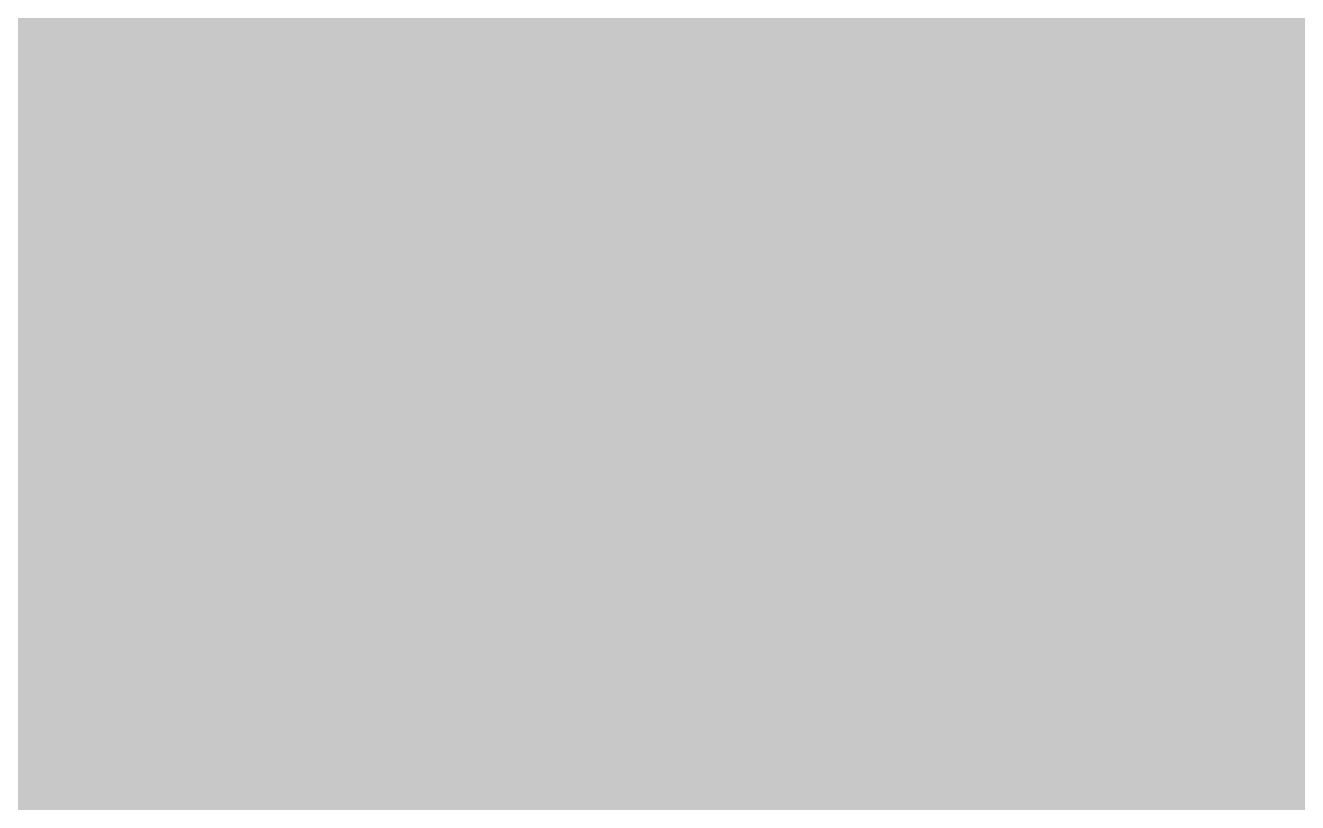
# Model space of a CAD drawing. Header units: millimetres. Extents: x 92 to 588, y 96 to 434.
# Drawn here: x 374.08 to 412.9, y 343.3 to 367 of the extents above; entities that cross this region are included whole.
import ezdxf

# ---------------------------------------------------------------- set-up
doc = ezdxf.new("R2010")
doc.units = ezdxf.units.MM
doc.layers.add('H', color=7, linetype='Continuous')
doc.layers.add('P', color=7, linetype='Continuous')

msp = doc.modelspace()

# ---------------------------------------------------------------- hatches: boundary and pattern name
at = {"layer": 'H', "linetype": 'Continuous'}
for points in [[(291.162, 223.903), (291.162, 433.788), (588.166, 433.788), (588.166, 223.903), (291.162, 223.903)], [(409.978, 365.261), (409.889, 365.261), (409.731, 365.296), (409.66, 365.314), (409.59, 365.349), (409.466, 365.437), (409.395, 365.49), (409.343, 365.561), (409.237, 365.755), (409.201, 365.86), (409.166, 365.984), (409.131, 366.284), (409.113, 366.443), (409.113, 366.619), (409.149, 366.919), (409.184, 367.06), (409.219, 367.183), (409.325, 367.43), (409.395, 367.536), (409.484, 367.624), (409.66, 367.783), (409.766, 367.836), (409.872, 367.889), (410.136, 367.942), (410.277, 367.942), (410.366, 367.942), (410.436, 367.942), (410.507, 367.924), (410.577, 367.907), (410.577, 367.571), (410.507, 367.607), (410.419, 367.624), (410.33, 367.642), (410.225, 367.642), (410.154, 367.642), (410.013, 367.624), (409.872, 367.554), (409.766, 367.483), (409.713, 367.43), (409.66, 367.377), (409.59, 367.236), (409.519, 367.078), (409.484, 366.883), (409.466, 366.778), (409.59, 366.601), (409.466, 366.531), (409.466, 366.495), (409.466, 366.46), (409.466, 366.248), (409.501, 366.019), (409.519, 365.931), (409.554, 365.86), (409.607, 365.737), (409.66, 365.684), (409.731, 365.613), (409.801, 365.578), (409.889, 365.543), (409.978, 365.543), (410.083, 365.543), (410.207, 365.596), (410.277, 365.649), (410.313, 365.684), (410.348, 365.737), (410.401, 365.825), (410.436, 366.002), (410.436, 366.143), (410.436, 366.213), (410.419, 366.354), (410.401, 366.407), (410.383, 366.46), (410.313, 366.548), (410.26, 366.584), (410.225, 366.619), (410.154, 366.654), (410.119, 366.654), (410.03, 366.672), (409.942, 366.672), (409.819, 366.672), (409.695, 366.637), (409.59, 366.601), (409.466, 366.778), (409.607, 366.866), (409.731, 366.919), (409.801, 366.936), (409.942, 366.954), (410.013, 366.954), (410.154, 366.954), (410.277, 366.936), (410.33, 366.919), (410.454, 366.848), (410.507, 366.813), (410.577, 366.76), (410.683, 366.619), (410.718, 366.531), (410.754, 366.46), (410.789, 366.266), (410.789, 366.143), (410.789, 366.054), (410.754, 365.86), (410.736, 365.79), (410.701, 365.702), (410.613, 365.561), (410.56, 365.508), (410.489, 365.437), (410.366, 365.349), (410.295, 365.314), (410.225, 365.296), (410.066, 365.261), (409.978, 365.261)], [(411.547, 365.261), (411.477, 365.261), (411.406, 365.261), (411.336, 365.278), (411.265, 365.296), (411.265, 365.631), (411.318, 365.613), (411.406, 365.578), (411.495, 365.561), (411.6, 365.561), (411.689, 365.561), (411.83, 365.596), (411.971, 365.649), (412.077, 365.737), (412.13, 365.79), (412.182, 365.843), (412.253, 365.984), (412.306, 366.143), (412.341, 366.319), (412.359, 366.425), (412.253, 366.619), (412.359, 366.672), (412.359, 366.742), (412.359, 366.778), (412.359, 366.831), (412.359, 366.954), (412.341, 367.183), (412.306, 367.272), (412.288, 367.342), (412.218, 367.466), (412.182, 367.518), (412.147, 367.554), (412.059, 367.624), (412.024, 367.642), (411.953, 367.66), (411.847, 367.66), (411.741, 367.66), (411.618, 367.607), (411.547, 367.554), (411.512, 367.518), (411.477, 367.466), (411.442, 367.377), (411.389, 367.201), (411.389, 367.078), (411.389, 366.989), (411.406, 366.848), (411.424, 366.795), (411.459, 366.742), (411.512, 366.654), (411.565, 366.619), (411.6, 366.601), (411.671, 366.566), (411.706, 366.548), (411.794, 366.531), (411.9, 366.531), (412.006, 366.531), (412.13, 366.566), (412.253, 366.619), (412.359, 366.425), (412.218, 366.337), (412.094, 366.284), (412.024, 366.266), (411.883, 366.248), (411.812, 366.248), (411.671, 366.248), (411.547, 366.284), (411.495, 366.301), (411.371, 366.354), (411.318, 366.39), (411.248, 366.46), (411.142, 366.584), (411.106, 366.672), (411.071, 366.742), (411.036, 366.936), (411.036, 367.06), (411.036, 367.148), (411.071, 367.342), (411.106, 367.413), (411.142, 367.501), (411.23, 367.642), (411.283, 367.713), (411.336, 367.765), (411.459, 367.854), (411.547, 367.889), (411.618, 367.907), (411.777, 367.942), (411.847, 367.942), (411.935, 367.942), (412.112, 367.924), (412.182, 367.889), (412.253, 367.854), (412.376, 367.765), (412.429, 367.713), (412.5, 367.642), (412.606, 367.448), (412.641, 367.342), (412.676, 367.219), (412.712, 366.936), (412.712, 366.76), (412.712, 366.601), (412.676, 366.301), (412.641, 366.143), (412.606, 366.019), (412.5, 365.772), (412.429, 365.666), (412.341, 365.578), (412.165, 365.419), (412.059, 365.367), (411.953, 365.314), (411.706, 365.261), (411.547, 365.261)], [(377.099, 364.59), (376.093, 365.596), (377.099, 366.584), (378.086, 365.596), (377.099, 364.59)], [(394.702, 363.973), (395.884, 366.266), (394.561, 366.266), (394.561, 366.566), (396.202, 366.566), (396.202, 366.178), (395.073, 363.973), (394.702, 363.973)], [(396.713, 363.973), (396.713, 364.238), (397.189, 364.238), (397.189, 365.984), (396.713, 365.984), (396.713, 366.213), (396.854, 366.213), (397.048, 366.248), (397.119, 366.284), (397.136, 366.301), (397.189, 366.354), (397.242, 366.478), (397.26, 366.566), (397.525, 366.566), (397.525, 364.238), (397.983, 364.238), (397.983, 363.973), (396.713, 363.973)], [(399.765, 363.973), (399.765, 364.238), (400.241, 364.238), (400.241, 365.984), (399.765, 365.984), (399.765, 366.213), (399.888, 366.213), (400.082, 366.248), (400.153, 366.284), (400.241, 366.354), (400.294, 366.478), (400.294, 366.566), (400.576, 366.566), (400.576, 364.238), (401.035, 364.238), (401.035, 363.973), (399.765, 363.973)], [(385.53, 364.026), (384.525, 365.031), (385.53, 366.019), (386.518, 365.031), (385.53, 364.026)], [(385.848, 362.668), (387.029, 364.961), (385.689, 364.961), (385.689, 365.261), (387.329, 365.261), (387.329, 364.873), (386.218, 362.668), (385.848, 362.668)], [(387.858, 362.668), (387.858, 362.932), (388.335, 362.932), (388.335, 364.679), (387.858, 364.679), (387.858, 364.908), (387.982, 364.908), (388.176, 364.943), (388.246, 364.978), (388.282, 364.996), (388.335, 365.049), (388.388, 365.173), (388.388, 365.261), (388.67, 365.261), (388.67, 362.932), (389.128, 362.932), (389.128, 362.668), (387.858, 362.668)], [(390.698, 362.668), (390.698, 363.038), (390.875, 363.197), (391.033, 363.356), (391.175, 363.497), (391.333, 363.656), (391.474, 363.814), (391.668, 364.079), (391.721, 364.185), (391.774, 364.273), (391.827, 364.485), (391.845, 364.59), (391.827, 364.679), (391.81, 364.767), (391.792, 364.82), (391.739, 364.873), (391.704, 364.908), (391.651, 364.961), (391.563, 364.978), (391.492, 365.014), (391.386, 365.014), (391.298, 365.014), (391.21, 364.996), (391.122, 364.961), (390.963, 364.908), (390.892, 364.855), (390.822, 364.82), (390.769, 364.784), (390.751, 365.155), (390.875, 365.208), (391.051, 365.261), (391.157, 365.278), (391.333, 365.314), (391.421, 365.314), (391.51, 365.314), (391.668, 365.278), (391.81, 365.243), (391.933, 365.173), (391.986, 365.12), (392.039, 365.067), (392.109, 364.961), (392.162, 364.837), (392.18, 364.679), (392.198, 364.608), (392.18, 364.449), (392.162, 364.326), (392.109, 364.202), (392.056, 364.079), (391.986, 363.973), (391.898, 363.867), (391.81, 363.744), (391.704, 363.638), (391.545, 363.462), (391.351, 363.268), (391.157, 363.091), (391.033, 362.968), (392.303, 362.968), (392.303, 362.668), (390.698, 362.668)], [(408.972, 363.426), (407.967, 364.432), (408.972, 365.419), (409.978, 364.432), (408.972, 363.426)], [(375.194, 362.156), (376.375, 364.449), (375.053, 364.449), (375.053, 364.749), (376.693, 364.749), (376.693, 364.361), (375.564, 362.156), (375.194, 362.156)], [(377.787, 362.103), (377.681, 362.103), (377.504, 362.156), (377.346, 362.244), (377.222, 362.368), (377.169, 362.438), (377.116, 362.527), (377.046, 362.738), (376.993, 362.985), (376.958, 363.285), (376.958, 363.62), (376.993, 363.92), (377.046, 364.185), (377.116, 364.396), (377.169, 364.467), (377.222, 364.555), (377.346, 364.679), (377.504, 364.749), (377.681, 364.802), (377.787, 364.802), (377.787, 364.52), (377.716, 364.502), (377.593, 364.467), (377.557, 364.449), (377.504, 364.414), (377.434, 364.308), (377.399, 364.238), (377.381, 364.167), (377.346, 364.008), (377.328, 363.903), (377.31, 363.691), (377.31, 363.444), (377.31, 363.197), (377.328, 363.003), (377.346, 362.915), (377.381, 362.738), (377.399, 362.668), (377.434, 362.615), (377.504, 362.509), (377.54, 362.474), (377.593, 362.438), (377.716, 362.403), (377.857, 362.403), (377.981, 362.438), (378.034, 362.456), (378.069, 362.509), (378.139, 362.597), (378.175, 362.668), (378.192, 362.738), (378.228, 362.897), (378.245, 362.985), (378.263, 363.197), (378.263, 363.462), (378.263, 363.708), (378.245, 363.92), (378.228, 364.008), (378.192, 364.167), (378.175, 364.238), (378.139, 364.308), (378.069, 364.414), (378.034, 364.449), (377.981, 364.467), (377.857, 364.502), (377.787, 364.52), (377.787, 364.802), (377.892, 364.802), (378.086, 364.749), (378.228, 364.661), (378.369, 364.538), (378.422, 364.467), (378.457, 364.379), (378.545, 364.167), (378.58, 363.92), (378.616, 363.62), (378.616, 363.462), (378.616, 363.285), (378.58, 362.985), (378.545, 362.721), (378.457, 362.527), (378.422, 362.438), (378.369, 362.35), (378.228, 362.227), (378.069, 362.156), (377.892, 362.103), (377.787, 362.103)], [(380.838, 362.103), (380.732, 362.103), (380.574, 362.139), (380.485, 362.156), (380.415, 362.192), (380.274, 362.28), (380.221, 362.333), (380.168, 362.386), (380.08, 362.509), (380.027, 362.65), (379.991, 362.791), (379.991, 362.879), (379.991, 362.985), (380.062, 363.179), (380.097, 363.268), (380.168, 363.338), (380.327, 363.479), (380.432, 363.55), (380.574, 363.409), (380.468, 363.285), (380.415, 363.215), (380.38, 363.144), (380.344, 362.985), (380.344, 362.897), (380.344, 362.791), (380.415, 362.597), (380.485, 362.509), (380.556, 362.438), (380.732, 362.368), (380.838, 362.368), (380.944, 362.368), (381.12, 362.438), (381.191, 362.491), (381.244, 362.562), (381.314, 362.738), (381.314, 362.844), (381.314, 362.932), (381.279, 363.056), (381.261, 363.109), (381.226, 363.144), (381.103, 363.25), (381.015, 363.285), (380.944, 363.32), (380.856, 363.373), (380.75, 363.409), (380.644, 363.462), (380.574, 363.409), (380.432, 363.55), (380.344, 363.603), (380.203, 363.726), (380.15, 363.797), (380.115, 363.867), (380.062, 364.026), (380.062, 364.132), (380.062, 364.202), (380.08, 364.326), (380.15, 364.449), (380.221, 364.555), (380.274, 364.608), (380.327, 364.661), (380.45, 364.732), (380.591, 364.784), (380.75, 364.802), (380.838, 364.802), (380.926, 364.802), (381.085, 364.784), (381.226, 364.732), (381.35, 364.661), (381.455, 364.573), (381.526, 364.467), (381.579, 364.343), (381.614, 364.22), (381.614, 364.149), (381.614, 364.061), (381.561, 363.885), (381.508, 363.797), (381.455, 363.726), (381.314, 363.585), (381.226, 363.532), (381.085, 363.691), (381.191, 363.797), (381.226, 363.867), (381.244, 363.92), (381.279, 364.061), (381.279, 364.149), (381.261, 364.22), (381.209, 364.379), (381.156, 364.432), (381.12, 364.467), (381.05, 364.502), (380.926, 364.538), (380.838, 364.555), (380.75, 364.538), (380.591, 364.502), (380.521, 364.449), (380.503, 364.414), (380.45, 364.361), (380.415, 364.255), (380.397, 364.167), (380.415, 364.097), (380.432, 363.991), (380.468, 363.955), (380.503, 363.903), (380.591, 363.832), (380.644, 363.797), (380.715, 363.761), (380.82, 363.708), (380.926, 363.656), (381.015, 363.62), (381.085, 363.691), (381.226, 363.532), (381.332, 363.479), (381.491, 363.338), (381.561, 363.268), (381.614, 363.197), (381.667, 363.003), (381.685, 362.879), (381.667, 362.809), (381.65, 362.65), (381.579, 362.509), (381.491, 362.386), (381.438, 362.333), (381.367, 362.28), (381.244, 362.192), (381.085, 362.139), (380.926, 362.103), (380.838, 362.103)], [(382.143, 362.156), (383.325, 364.449), (381.985, 364.449), (381.985, 364.749), (383.625, 364.749), (383.625, 364.361), (382.514, 362.156), (382.143, 362.156)], [(394.385, 362.086), (393.379, 363.091), (394.385, 364.097), (395.39, 363.091), (394.385, 362.086)], [(398.6, 363.973), (398.6, 364.467), (399.024, 364.467), (399.024, 363.973), (398.6, 363.973)], [(389.746, 362.668), (389.746, 363.162), (390.151, 363.162), (390.151, 362.668), (389.746, 362.668)], [(379.092, 362.156), (379.092, 362.65), (379.515, 362.65), (379.515, 362.156), (379.092, 362.156)], [(402.146, 360.851), (401.14, 361.856), (402.146, 362.862), (403.151, 361.856), (402.146, 360.851)], [(407.332, 359.51), (407.332, 359.881), (407.49, 360.04), (407.649, 360.181), (407.808, 360.339), (407.949, 360.498), (408.09, 360.657), (408.284, 360.922), (408.355, 361.01), (408.408, 361.116), (408.461, 361.31), (408.461, 361.415), (408.461, 361.521), (408.425, 361.609), (408.408, 361.645), (408.355, 361.715), (408.337, 361.751), (408.267, 361.786), (408.196, 361.821), (408.108, 361.839), (408.02, 361.856), (407.931, 361.839), (407.826, 361.821), (407.737, 361.803), (407.649, 361.768), (407.579, 361.733), (407.508, 361.698), (407.438, 361.662), (407.402, 361.627), (407.385, 361.998), (407.508, 362.05), (407.685, 362.103), (407.773, 362.121), (407.949, 362.139), (408.037, 362.156), (408.125, 362.139), (408.284, 362.121), (408.425, 362.068), (408.549, 361.998), (408.602, 361.962), (408.655, 361.909), (408.725, 361.786), (408.778, 361.662), (408.813, 361.521), (408.813, 361.433), (408.813, 361.292), (408.778, 361.151), (408.743, 361.027), (408.672, 360.922), (408.602, 360.816), (408.531, 360.692), (408.425, 360.586), (408.337, 360.481), (408.161, 360.304), (407.967, 360.11), (407.79, 359.934), (407.649, 359.81), (408.919, 359.81), (408.919, 359.51), (407.332, 359.51)], [(409.272, 359.51), (409.272, 359.881), (409.448, 360.04), (409.59, 360.181), (409.748, 360.339), (409.889, 360.498), (410.03, 360.657), (410.242, 360.922), (410.295, 361.01), (410.348, 361.116), (410.401, 361.31), (410.401, 361.415), (410.401, 361.521), (410.366, 361.609), (410.348, 361.645), (410.313, 361.715), (410.277, 361.751), (410.207, 361.786), (410.136, 361.821), (410.048, 361.839), (409.96, 361.856), (409.872, 361.839), (409.784, 361.821), (409.678, 361.803), (409.519, 361.733), (409.448, 361.698), (409.395, 361.662), (409.343, 361.627), (409.325, 361.998), (409.448, 362.05), (409.625, 362.103), (409.713, 362.121), (409.907, 362.139), (409.995, 362.156), (410.083, 362.139), (410.242, 362.121), (410.383, 362.068), (410.507, 361.998), (410.56, 361.962), (410.595, 361.909), (410.683, 361.786), (410.736, 361.662), (410.754, 361.521), (410.754, 361.433), (410.754, 361.292), (410.718, 361.151), (410.683, 361.027), (410.63, 360.922), (410.56, 360.816), (410.471, 360.692), (410.383, 360.586), (410.277, 360.481), (410.119, 360.304), (409.925, 360.11), (409.731, 359.934), (409.59, 359.81), (410.86, 359.81), (410.86, 359.51), (409.272, 359.51)], [(402.463, 359.51), (403.645, 361.786), (402.322, 361.786), (402.322, 362.086), (403.963, 362.086), (403.963, 361.715), (402.834, 359.51), (402.463, 359.51)], [(404.474, 359.51), (404.474, 359.775), (404.95, 359.775), (404.95, 361.504), (404.474, 361.504), (404.474, 361.751), (404.615, 361.751), (404.809, 361.786), (404.88, 361.821), (404.898, 361.839), (404.95, 361.892), (405.003, 361.998), (405.021, 362.103), (405.286, 362.103), (405.286, 359.775), (405.744, 359.775), (405.744, 359.51), (404.474, 359.51)], [(376.799, 358.928), (375.793, 359.934), (376.799, 360.922), (377.787, 359.934), (376.799, 358.928)], [(377.063, 357.394), (377.063, 359.969), (377.698, 359.969), (377.822, 359.969), (378.016, 359.951), (378.104, 359.934), (378.175, 359.916), (378.316, 359.846), (378.386, 359.81), (378.457, 359.757), (378.563, 359.634), (378.598, 359.563), (378.651, 359.475), (378.686, 359.299), (378.686, 359.193), (378.686, 359.105), (378.651, 358.946), (378.633, 358.875), (378.598, 358.805), (378.51, 358.681), (378.457, 358.611), (378.386, 358.558), (378.228, 358.452), (378.139, 358.417), (378.051, 358.382), (377.822, 358.346), (377.698, 358.346), (377.399, 358.346), (377.399, 358.646), (377.628, 358.646), (377.822, 358.646), (377.963, 358.681), (378.034, 358.699), (378.139, 358.752), (378.192, 358.805), (378.228, 358.84), (378.28, 358.928), (378.298, 358.964), (378.316, 359.069), (378.333, 359.193), (378.333, 359.246), (378.298, 359.369), (378.28, 359.422), (378.263, 359.458), (378.192, 359.546), (378.139, 359.581), (378.051, 359.634), (377.963, 359.652), (377.84, 359.669), (377.681, 359.669), (377.399, 359.669), (377.399, 358.646), (377.399, 358.346), (377.399, 357.394), (377.063, 357.394)], [(379.956, 357.394), (379.956, 358.276), (379.956, 358.558), (379.956, 359.563), (379.074, 358.558), (379.956, 358.558), (379.956, 358.276), (378.81, 358.276), (378.81, 358.646), (379.974, 359.969), (380.291, 359.969), (380.291, 358.558), (380.591, 358.558), (380.591, 358.276), (380.291, 358.276), (380.291, 357.394), (379.956, 357.394)], [(383.237, 357.341), (383.096, 357.341), (382.867, 357.394), (382.761, 357.429), (382.655, 357.464), (382.479, 357.605), (382.39, 357.676), (382.32, 357.764), (382.196, 357.976), (382.161, 358.099), (382.108, 358.223), (382.073, 358.523), (382.073, 358.681), (382.073, 358.84), (382.108, 359.122), (382.161, 359.246), (382.196, 359.369), (382.32, 359.563), (382.39, 359.669), (382.479, 359.74), (382.655, 359.881), (382.761, 359.934), (382.867, 359.969), (383.096, 360.022), (383.237, 360.022), (383.36, 360.022), (383.484, 360.004), (383.59, 359.987), (383.696, 359.951), (383.766, 359.916), (383.854, 359.881), (383.943, 359.846), (384.031, 359.793), (384.031, 359.387), (383.96, 359.422), (383.89, 359.493), (383.819, 359.546), (383.713, 359.599), (383.607, 359.652), (383.502, 359.687), (383.378, 359.722), (383.237, 359.722), (383.149, 359.722), (382.99, 359.687), (382.92, 359.652), (382.849, 359.616), (382.708, 359.528), (382.655, 359.458), (382.602, 359.387), (382.514, 359.228), (382.496, 359.122), (382.461, 359.017), (382.426, 358.805), (382.426, 358.681), (382.426, 358.54), (382.461, 358.311), (382.496, 358.223), (382.531, 358.135), (382.62, 357.958), (382.673, 357.888), (382.725, 357.835), (382.849, 357.747), (382.92, 357.711), (382.99, 357.676), (383.149, 357.641), (383.237, 357.641), (383.378, 357.641), (383.502, 357.676), (383.625, 357.711), (383.731, 357.764), (383.819, 357.817), (383.89, 357.87), (383.96, 357.923), (384.013, 357.976), (384.031, 357.57), (383.943, 357.517), (383.872, 357.482), (383.784, 357.447), (383.696, 357.411), (383.572, 357.376), (383.484, 357.358), (383.378, 357.341), (383.237, 357.341)], [(385.054, 357.341), (384.913, 357.341), (384.683, 357.376), (384.578, 357.394), (384.384, 357.464), (384.207, 357.535), (384.207, 357.976), (384.313, 357.888), (384.507, 357.764), (384.613, 357.729), (384.719, 357.694), (384.93, 357.641), (385.036, 357.641), (385.16, 357.641), (385.389, 357.694), (385.46, 357.764), (385.495, 357.782), (385.548, 357.852), (385.601, 357.976), (385.601, 358.064), (385.601, 358.152), (385.565, 358.276), (385.53, 358.329), (385.495, 358.364), (385.371, 358.434), (385.283, 358.47), (385.177, 358.505), (385.071, 358.523), (384.966, 358.54), (384.825, 358.576), (384.683, 358.628), (384.578, 358.664), (384.472, 358.734), (384.401, 358.805), (384.348, 358.858), (384.295, 358.964), (384.26, 359.017), (384.242, 359.069), (384.225, 359.211), (384.225, 359.281), (384.225, 359.352), (384.26, 359.493), (384.313, 359.634), (384.419, 359.757), (384.472, 359.81), (384.525, 359.863), (384.666, 359.934), (384.825, 359.987), (385.001, 360.022), (385.089, 360.022), (385.195, 360.022), (385.407, 359.987), (385.512, 359.969), (385.601, 359.951), (385.777, 359.898), (385.865, 359.846), (385.865, 359.44), (385.777, 359.493), (385.618, 359.599), (385.512, 359.634), (385.424, 359.669), (385.23, 359.722), (385.124, 359.722), (385.001, 359.722), (384.807, 359.669), (384.736, 359.616), (384.701, 359.581), (384.63, 359.51), (384.595, 359.44), (384.578, 359.369), (384.578, 359.316), (384.578, 359.228), (384.63, 359.105), (384.666, 359.052), (384.719, 358.999), (384.842, 358.928), (384.913, 358.911), (385.036, 358.875), (385.195, 358.84), (385.336, 358.805), (385.442, 358.77), (385.583, 358.734), (385.777, 358.611), (385.848, 358.523), (385.9, 358.452), (385.953, 358.24), (385.971, 358.117), (385.953, 358.046), (385.936, 357.905), (385.9, 357.817), (385.865, 357.747), (385.777, 357.623), (385.724, 357.57), (385.671, 357.517), (385.53, 357.429), (385.442, 357.394), (385.371, 357.376), (385.177, 357.341), (385.054, 357.341)], [(388.158, 357.394), (388.158, 359.669), (387.294, 359.669), (387.294, 359.969), (389.358, 359.969), (389.358, 359.669), (388.493, 359.669), (388.493, 357.394), (388.158, 357.394)], [(389.658, 357.394), (389.658, 359.969), (390.345, 359.969), (390.61, 359.969), (390.769, 359.951), (390.839, 359.951), (390.963, 359.898), (391.033, 359.863), (391.104, 359.828), (391.192, 359.74), (391.227, 359.669), (391.263, 359.616), (391.298, 359.475), (391.298, 359.387), (391.298, 359.299), (391.245, 359.14), (391.192, 359.069), (391.157, 358.999), (391.016, 358.875), (390.928, 358.84), (390.786, 358.999), (390.839, 359.034), (390.892, 359.105), (390.91, 359.14), (390.928, 359.228), (390.945, 359.334), (390.928, 359.422), (390.91, 359.51), (390.892, 359.528), (390.839, 359.599), (390.804, 359.616), (390.716, 359.652), (390.628, 359.669), (390.504, 359.669), (390.345, 359.687), (390.01, 359.687), (390.01, 358.928), (390.398, 358.928), (390.54, 358.928), (390.645, 358.946), (390.716, 358.964), (390.786, 358.999), (390.928, 358.84), (391.051, 358.787), (390.91, 358.54), (390.857, 358.576), (390.769, 358.611), (390.681, 358.628), (390.557, 358.628), (390.398, 358.628), (390.01, 358.628), (390.01, 357.676), (390.504, 357.676), (390.645, 357.694), (390.716, 357.711), (390.822, 357.764), (390.875, 357.782), (390.928, 357.817), (390.998, 357.905), (391.016, 357.941), (391.033, 357.993), (391.051, 358.099), (391.069, 358.17), (391.051, 358.24), (391.033, 358.364), (391.016, 358.399), (390.998, 358.452), (390.91, 358.54), (391.051, 358.787), (391.227, 358.681), (391.298, 358.593), (391.351, 358.505), (391.404, 358.293), (391.421, 358.188), (391.421, 358.082), (391.386, 357.923), (391.351, 357.835), (391.298, 357.764), (391.21, 357.641), (391.157, 357.605), (391.069, 357.535), (390.928, 357.464), (390.839, 357.429), (390.751, 357.411), (390.54, 357.394), (390.398, 357.394), (389.658, 357.394)], [(406.362, 359.51), (406.362, 360.004), (406.785, 360.004), (406.785, 359.51), (406.362, 359.51)], [(380.838, 358.364), (380.838, 358.681), (381.826, 358.681), (381.826, 358.364), (380.838, 358.364)], [(386.183, 358.364), (386.183, 358.681), (387.153, 358.681), (387.153, 358.364), (386.183, 358.364)], [(409.272, 356.23), (408.267, 357.235), (409.272, 358.223), (410.277, 357.235), (409.272, 356.23)], [(391.968, 355.013), (393.15, 357.306), (391.827, 357.306), (391.827, 357.605), (393.468, 357.605), (393.468, 357.217), (392.339, 355.013), (391.968, 355.013)], [(393.979, 355.013), (393.979, 355.277), (394.455, 355.277), (394.455, 357.023), (393.979, 357.023), (393.979, 357.253), (394.12, 357.253), (394.314, 357.288), (394.385, 357.323), (394.402, 357.341), (394.455, 357.394), (394.508, 357.517), (394.526, 357.605), (394.79, 357.605), (394.79, 355.277), (395.249, 355.277), (395.249, 355.013), (393.979, 355.013)], [(397.56, 354.96), (397.401, 354.995), (397.33, 355.03), (397.26, 355.048), (397.136, 355.136), (397.066, 355.207), (397.013, 355.277), (396.907, 355.453), (396.872, 355.577), (396.837, 355.7), (396.784, 355.983), (396.784, 356.159), (396.784, 356.318), (396.819, 356.618), (396.854, 356.759), (396.89, 356.9), (396.995, 357.129), (397.066, 357.235), (397.136, 357.323), (397.33, 357.482), (397.436, 357.535), (397.542, 357.588), (397.807, 357.641), (397.948, 357.658), (398.036, 357.658), (398.107, 357.641), (398.177, 357.641), (398.248, 357.623), (398.248, 357.288), (398.177, 357.306), (398.089, 357.323), (398.001, 357.358), (397.895, 357.358), (397.824, 357.358), (397.683, 357.323), (397.542, 357.27), (397.436, 357.182), (397.383, 357.129), (397.33, 357.076), (397.26, 356.935), (397.189, 356.776), (397.154, 356.6), (397.136, 356.494), (397.26, 356.3), (397.136, 356.247), (397.136, 356.212), (397.136, 356.177), (397.136, 356.124), (397.136, 356.071), (397.136, 355.947), (397.172, 355.736), (397.189, 355.648), (397.225, 355.559), (397.278, 355.436), (397.313, 355.401), (397.401, 355.33), (397.472, 355.277), (397.56, 355.259), (397.648, 355.242), (397.754, 355.259), (397.877, 355.312), (397.948, 355.365), (397.983, 355.401), (398.018, 355.436), (398.071, 355.524), (398.107, 355.7), (398.107, 355.842), (398.107, 355.93), (398.089, 356.053), (398.071, 356.106), (398.054, 356.159), (397.983, 356.247), (397.93, 356.3), (397.895, 356.318), (397.824, 356.353), (397.789, 356.371), (397.701, 356.388), (397.613, 356.388), (397.489, 356.371), (397.366, 356.353), (397.26, 356.3), (397.136, 356.494), (397.278, 356.565), (397.401, 356.618), (397.472, 356.653), (397.613, 356.671), (397.683, 356.671), (397.824, 356.671), (397.948, 356.635), (398.001, 356.618), (398.124, 356.565), (398.177, 356.512), (398.248, 356.459), (398.354, 356.318), (398.389, 356.247), (398.424, 356.159), (398.459, 355.965), (398.459, 355.859), (398.459, 355.753), (398.424, 355.577), (398.406, 355.489), (398.371, 355.401), (398.283, 355.259), (398.23, 355.207), (398.16, 355.154), (398.036, 355.065), (397.965, 355.03), (397.895, 354.995), (397.736, 354.96), (397.56, 354.96)], [(399.147, 354.977), (399.077, 354.977), (398.989, 354.995), (398.936, 355.013), (398.936, 355.33), (398.989, 355.312), (399.077, 355.295), (399.165, 355.277), (399.271, 355.259), (399.359, 355.277), (399.5, 355.295), (399.641, 355.348), (399.747, 355.436), (399.8, 355.489), (399.853, 355.542), (399.923, 355.683), (399.976, 355.842), (400.012, 356.036), (400.029, 356.124), (399.923, 356.318), (400.029, 356.371), (400.029, 356.441), (400.029, 356.494), (400.029, 356.547), (400.029, 356.671), (400.012, 356.882), (399.976, 356.97), (399.959, 357.059), (399.888, 357.182), (399.853, 357.235), (399.818, 357.27), (399.729, 357.323), (399.694, 357.341), (399.606, 357.358), (399.518, 357.376), (399.412, 357.358), (399.288, 357.306), (399.218, 357.253), (399.183, 357.217), (399.147, 357.182), (399.112, 357.094), (399.059, 356.918), (399.059, 356.776), (399.059, 356.706), (399.077, 356.565), (399.094, 356.512), (399.112, 356.459), (399.183, 356.371), (399.235, 356.318), (399.271, 356.3), (399.341, 356.265), (399.377, 356.247), (399.465, 356.247), (399.553, 356.23), (399.676, 356.247), (399.8, 356.283), (399.923, 356.318), (400.029, 356.124), (399.888, 356.053), (399.765, 356), (399.694, 355.983), (399.553, 355.947), (399.482, 355.947), (399.341, 355.965), (399.218, 355.983), (399.165, 356), (399.041, 356.053), (398.989, 356.106), (398.918, 356.159), (398.812, 356.3), (398.777, 356.371), (398.742, 356.459), (398.706, 356.653), (398.706, 356.759), (398.706, 356.865), (398.742, 357.041), (398.777, 357.129), (398.812, 357.2), (398.9, 357.358), (398.953, 357.411), (399.006, 357.464), (399.13, 357.553), (399.218, 357.588), (399.288, 357.623), (399.447, 357.658), (399.518, 357.658), (399.606, 357.658), (399.782, 357.623), (399.853, 357.588), (399.923, 357.57), (400.047, 357.482), (400.1, 357.429), (400.17, 357.341), (400.259, 357.164), (400.311, 357.041), (400.347, 356.935), (400.382, 356.635), (400.382, 356.3), (400.347, 356), (400.311, 355.859), (400.276, 355.718), (400.17, 355.489), (400.1, 355.383), (400.012, 355.277), (399.835, 355.136), (399.729, 355.083), (399.624, 355.03), (399.377, 354.977), (399.218, 354.977), (399.147, 354.977)], [(407.032, 354.36), (406.044, 355.365), (407.032, 356.371), (408.037, 355.365), (407.032, 354.36)], [(395.866, 355.013), (395.866, 355.506), (396.29, 355.506), (396.29, 355.013), (395.866, 355.013)], [(402.904, 352.614), (404.086, 354.907), (402.763, 354.907), (402.763, 355.207), (404.404, 355.207), (404.404, 354.818), (403.275, 352.614), (402.904, 352.614)], [(404.721, 352.614), (404.721, 352.984), (404.898, 353.143), (405.039, 353.302), (405.197, 353.443), (405.339, 353.601), (405.48, 353.76), (405.691, 354.025), (405.744, 354.131), (405.797, 354.219), (405.85, 354.43), (405.85, 354.536), (405.85, 354.624), (405.815, 354.713), (405.797, 354.766), (405.762, 354.818), (405.727, 354.854), (405.656, 354.907), (405.585, 354.924), (405.497, 354.96), (405.409, 354.96), (405.321, 354.96), (405.233, 354.942), (405.127, 354.907), (405.039, 354.871), (404.968, 354.854), (404.898, 354.801), (404.845, 354.766), (404.792, 354.73), (404.774, 355.101), (404.898, 355.154), (405.074, 355.207), (405.162, 355.224), (405.356, 355.259), (405.444, 355.259), (405.533, 355.259), (405.691, 355.224), (405.832, 355.189), (405.956, 355.118), (406.009, 355.065), (406.062, 355.013), (406.132, 354.907), (406.185, 354.783), (406.203, 354.624), (406.203, 354.554), (406.203, 354.395), (406.168, 354.272), (406.132, 354.148), (406.079, 354.025), (406.009, 353.919), (405.921, 353.813), (405.832, 353.69), (405.727, 353.584), (405.568, 353.407), (405.374, 353.213), (405.18, 353.037), (405.039, 352.913), (406.309, 352.913), (406.309, 352.614), (404.721, 352.614)], [(408.478, 352.561), (408.284, 352.578), (408.108, 352.614), (407.931, 352.649), (407.79, 352.719), (407.79, 353.072), (407.861, 353.055), (407.931, 353.019), (408.002, 352.984), (408.09, 352.949), (408.196, 352.913), (408.284, 352.896), (408.372, 352.878), (408.478, 352.861), (408.584, 352.878), (408.672, 352.913), (408.725, 352.931), (408.813, 352.984), (408.849, 353.019), (408.902, 353.108), (408.955, 353.196), (408.972, 353.319), (408.99, 353.443), (408.972, 353.513), (408.955, 353.619), (408.937, 353.672), (408.919, 353.707), (408.866, 353.795), (408.831, 353.813), (408.796, 353.848), (408.708, 353.901), (408.655, 353.901), (408.531, 353.937), (408.408, 353.937), (408.267, 353.937), (408.125, 353.919), (408.002, 353.901), (407.896, 353.866), (407.896, 355.207), (409.325, 355.207), (409.325, 354.907), (408.231, 354.907), (408.231, 354.219), (408.302, 354.219), (408.355, 354.219), (408.425, 354.219), (408.478, 354.236), (408.655, 354.219), (408.796, 354.201), (408.866, 354.183), (409.007, 354.113), (409.06, 354.06), (409.131, 354.025), (409.237, 353.901), (409.272, 353.831), (409.29, 353.743), (409.325, 353.548), (409.325, 353.354), (409.307, 353.178), (409.272, 353.09), (409.237, 353.019), (409.166, 352.878), (409.113, 352.825), (409.043, 352.772), (408.919, 352.667), (408.831, 352.631), (408.76, 352.596), (408.566, 352.578), (408.478, 352.561)], [(410.083, 352.578), (410.013, 352.578), (409.942, 352.596), (409.872, 352.614), (409.872, 352.931), (409.942, 352.913), (410.013, 352.896), (410.119, 352.878), (410.207, 352.861), (410.295, 352.878), (410.436, 352.896), (410.577, 352.949), (410.683, 353.037), (410.736, 353.09), (410.789, 353.143), (410.86, 353.284), (410.912, 353.443), (410.948, 353.637), (410.965, 353.725), (410.86, 353.919), (410.965, 353.972), (410.965, 354.042), (410.965, 354.095), (410.965, 354.272), (410.948, 354.483), (410.912, 354.572), (410.895, 354.66), (410.824, 354.783), (410.789, 354.836), (410.754, 354.871), (410.665, 354.924), (410.63, 354.942), (410.56, 354.977), (410.454, 354.977), (410.366, 354.96), (410.225, 354.907), (410.154, 354.854), (410.119, 354.818), (410.083, 354.783), (410.048, 354.695), (409.995, 354.519), (409.995, 354.378), (409.995, 354.307), (410.013, 354.166), (410.03, 354.113), (410.066, 354.06), (410.119, 353.972), (410.172, 353.937), (410.207, 353.901), (410.277, 353.866), (410.313, 353.848), (410.401, 353.848), (410.507, 353.831), (410.613, 353.848), (410.736, 353.884), (410.86, 353.919), (410.965, 353.725), (410.824, 353.654), (410.701, 353.601), (410.63, 353.584), (410.489, 353.548), (410.419, 353.548), (410.277, 353.566), (410.154, 353.584), (410.101, 353.601), (409.978, 353.654), (409.925, 353.707), (409.854, 353.76), (409.748, 353.901), (409.713, 353.972), (409.678, 354.06), (409.642, 354.254), (409.642, 354.36), (409.642, 354.466), (409.678, 354.642), (409.713, 354.73), (409.748, 354.818), (409.836, 354.96), (409.889, 355.013), (409.942, 355.065), (410.066, 355.154), (410.154, 355.189), (410.225, 355.224), (410.383, 355.259), (410.542, 355.259), (410.718, 355.224), (410.789, 355.189), (410.86, 355.171), (410.983, 355.083), (411.036, 355.03), (411.106, 354.942), (411.212, 354.766), (411.248, 354.66), (411.283, 354.536), (411.318, 354.236), (411.318, 354.06), (411.318, 353.901), (411.283, 353.601), (411.248, 353.46), (411.212, 353.319), (411.106, 353.09), (411.036, 352.984), (410.948, 352.878), (410.771, 352.737), (410.683, 352.684), (410.56, 352.631), (410.313, 352.578), (410.154, 352.578), (410.083, 352.578)], [(398.318, 353.125), (397.313, 354.131), (398.318, 355.136), (399.306, 354.131), (398.318, 353.125)], [(388.758, 350.673), (389.957, 352.949), (388.617, 352.949), (388.617, 353.266), (390.257, 353.266), (390.257, 352.878), (389.128, 350.673), (388.758, 350.673)], [(390.575, 350.673), (390.575, 351.044), (390.751, 351.203), (390.91, 351.344), (391.051, 351.502), (391.192, 351.661), (391.333, 351.82), (391.545, 352.084), (391.598, 352.19), (391.651, 352.278), (391.704, 352.49), (391.704, 352.578), (391.704, 352.684), (391.668, 352.772), (391.651, 352.808), (391.615, 352.878), (391.58, 352.913), (391.527, 352.949), (391.439, 352.984), (391.369, 353.002), (391.263, 353.019), (391.175, 353.002), (391.086, 352.984), (390.98, 352.966), (390.892, 352.931), (390.822, 352.896), (390.751, 352.861), (390.698, 352.825), (390.645, 352.79), (390.628, 353.16), (390.751, 353.213), (390.928, 353.266), (391.033, 353.284), (391.21, 353.319), (391.386, 353.319), (391.545, 353.284), (391.686, 353.249), (391.81, 353.16), (391.862, 353.125), (391.915, 353.072), (391.986, 352.966), (392.039, 352.825), (392.056, 352.684), (392.056, 352.596), (392.056, 352.455), (392.021, 352.331), (391.986, 352.19), (391.933, 352.084), (391.862, 351.979), (391.774, 351.855), (391.686, 351.749), (391.58, 351.643), (391.421, 351.467), (391.227, 351.273), (391.033, 351.097), (390.91, 350.973), (392.18, 350.973), (392.18, 350.673), (390.575, 350.673)], [(394.649, 350.673), (394.649, 351.573), (394.649, 351.838), (394.649, 352.861), (393.767, 351.838), (394.649, 351.838), (394.649, 351.573), (393.503, 351.573), (393.503, 351.926), (394.667, 353.266), (394.985, 353.266), (394.985, 351.838), (395.284, 351.838), (395.284, 351.573), (394.985, 351.573), (394.985, 350.673), (394.649, 350.673)], [(406.803, 352.614), (406.803, 353.108), (407.226, 353.108), (407.226, 352.614), (406.803, 352.614)], [(404.809, 350.726), (403.804, 351.732), (404.809, 352.737), (405.815, 351.732), (404.809, 350.726)], [(377.681, 349.686), (378.863, 351.979), (377.54, 351.979), (377.54, 352.278), (379.18, 352.278), (379.18, 351.89), (378.051, 349.686), (377.681, 349.686)], [(379.498, 349.686), (379.498, 350.056), (379.656, 350.215), (379.815, 350.373), (379.974, 350.515), (380.115, 350.673), (380.256, 350.832), (380.468, 351.097), (380.521, 351.203), (380.574, 351.291), (380.626, 351.502), (380.626, 351.591), (380.626, 351.696), (380.591, 351.785), (380.574, 351.82), (380.538, 351.89), (380.503, 351.926), (380.432, 351.979), (380.362, 351.996), (380.274, 352.032), (380.185, 352.032), (380.097, 352.032), (379.991, 351.996), (379.903, 351.979), (379.815, 351.943), (379.745, 351.908), (379.674, 351.873), (379.621, 351.838), (379.568, 351.802), (379.55, 352.173), (379.674, 352.226), (379.85, 352.278), (379.939, 352.296), (380.133, 352.331), (380.221, 352.331), (380.309, 352.331), (380.468, 352.296), (380.609, 352.261), (380.732, 352.19), (380.785, 352.137), (380.82, 352.084), (380.909, 351.979), (380.962, 351.838), (380.979, 351.696), (380.979, 351.608), (380.979, 351.467), (380.944, 351.344), (380.909, 351.22), (380.856, 351.097), (380.785, 350.991), (380.697, 350.867), (380.609, 350.762), (380.503, 350.656), (380.327, 350.479), (380.133, 350.285), (379.956, 350.109), (379.815, 349.985), (381.085, 349.985), (381.085, 349.686), (379.498, 349.686)], [(383.237, 349.633), (383.061, 349.65), (382.884, 349.668), (382.708, 349.721), (382.567, 349.791), (382.567, 350.144), (382.637, 350.127), (382.778, 350.038), (382.867, 350.021), (382.972, 349.985), (383.061, 349.95), (383.149, 349.933), (383.255, 349.933), (383.36, 349.95), (383.449, 349.968), (383.502, 349.985), (383.59, 350.056), (383.625, 350.091), (383.678, 350.179), (383.713, 350.268), (383.749, 350.373), (383.749, 350.515), (383.749, 350.585), (383.731, 350.691), (383.713, 350.744), (383.696, 350.779), (383.643, 350.85), (383.607, 350.885), (383.572, 350.92), (383.484, 350.956), (383.431, 350.973), (383.308, 351.008), (383.184, 351.008), (383.043, 351.008), (382.902, 350.991), (382.761, 350.956), (382.673, 350.938), (382.673, 352.278), (384.084, 352.278), (384.084, 351.979), (383.008, 351.979), (383.008, 351.291), (383.078, 351.291), (383.184, 351.291), (383.237, 351.291), (383.431, 351.291), (383.572, 351.255), (383.643, 351.238), (383.784, 351.185), (383.837, 351.132), (383.907, 351.079), (383.995, 350.956), (384.031, 350.885), (384.066, 350.814), (384.101, 350.62), (384.101, 350.515), (384.101, 350.426), (384.084, 350.25), (384.048, 350.162), (384.013, 350.091), (383.925, 349.95), (383.872, 349.897), (383.819, 349.827), (383.696, 349.738), (383.607, 349.703), (383.519, 349.668), (383.343, 349.633), (383.237, 349.633)], [(384.489, 349.686), (384.489, 350.056), (384.666, 350.215), (384.807, 350.373), (384.966, 350.515), (385.107, 350.673), (385.248, 350.832), (385.46, 351.097), (385.512, 351.203), (385.565, 351.291), (385.618, 351.502), (385.618, 351.591), (385.618, 351.696), (385.583, 351.785), (385.565, 351.82), (385.53, 351.89), (385.495, 351.926), (385.424, 351.979), (385.354, 351.996), (385.265, 352.032), (385.177, 352.032), (385.089, 352.032), (385.001, 351.996), (384.895, 351.979), (384.807, 351.943), (384.736, 351.908), (384.666, 351.873), (384.613, 351.838), (384.56, 351.802), (384.542, 352.173), (384.666, 352.226), (384.842, 352.278), (384.93, 352.296), (385.124, 352.331), (385.213, 352.331), (385.301, 352.331), (385.46, 352.296), (385.601, 352.261), (385.724, 352.19), (385.777, 352.137), (385.812, 352.084), (385.9, 351.979), (385.953, 351.838), (385.971, 351.696), (385.971, 351.608), (385.971, 351.467), (385.936, 351.344), (385.9, 351.22), (385.848, 351.097), (385.777, 350.991), (385.689, 350.867), (385.601, 350.762), (385.495, 350.656), (385.336, 350.479), (385.142, 350.285), (384.948, 350.109), (384.807, 349.985), (386.077, 349.985), (386.077, 349.686), (384.489, 349.686)], [(395.373, 349.862), (394.385, 350.867), (395.373, 351.873), (396.378, 350.867), (395.373, 349.862)], [(392.656, 350.673), (392.656, 351.167), (393.08, 351.167), (393.08, 350.673), (392.656, 350.673)], [(398.583, 349.174), (397.577, 350.162), (398.583, 351.167), (399.571, 350.162), (398.583, 349.174)], [(381.579, 349.686), (381.579, 350.179), (382.002, 350.179), (382.002, 349.686), (381.579, 349.686)], [(374.47, 347.198), (375.652, 349.474), (374.312, 349.474), (374.312, 349.774), (375.952, 349.774), (375.952, 349.386), (374.841, 347.198), (374.47, 347.198)], [(377.363, 347.798), (376.358, 348.804), (377.363, 349.809), (378.369, 348.804), (377.363, 347.798)], [(410.313, 347.304), (409.307, 348.31), (410.313, 349.298), (411.3, 348.31), (410.313, 347.304)], [(412.094, 347.04), (411.106, 348.028), (412.094, 349.033), (413.1, 348.028), (412.094, 347.04)], [(405.18, 346.934), (404.174, 347.939), (405.18, 348.927), (406.168, 347.939), (405.18, 346.934)], [(394.173, 345.646), (395.373, 347.922), (394.032, 347.922), (394.032, 348.222), (395.672, 348.222), (395.672, 347.851), (394.544, 345.646), (394.173, 345.646)], [(395.99, 345.646), (395.99, 346.017), (396.166, 346.175), (396.325, 346.317), (396.466, 346.475), (396.607, 346.634), (396.748, 346.793), (396.96, 347.057), (397.013, 347.146), (397.066, 347.251), (397.119, 347.445), (397.119, 347.551), (397.119, 347.657), (397.084, 347.745), (397.066, 347.781), (397.031, 347.851), (396.995, 347.886), (396.942, 347.922), (396.854, 347.957), (396.784, 347.975), (396.678, 347.992), (396.59, 347.975), (396.501, 347.957), (396.396, 347.939), (396.307, 347.904), (396.237, 347.869), (396.166, 347.833), (396.113, 347.798), (396.06, 347.763), (396.043, 348.133), (396.166, 348.186), (396.343, 348.239), (396.449, 348.257), (396.625, 348.274), (396.713, 348.292), (396.801, 348.274), (396.96, 348.257), (397.101, 348.204), (397.225, 348.133), (397.278, 348.098), (397.33, 348.045), (397.401, 347.922), (397.454, 347.798), (397.472, 347.657), (397.472, 347.569), (397.472, 347.428), (397.436, 347.287), (397.401, 347.163), (397.348, 347.057), (397.278, 346.952), (397.189, 346.828), (397.101, 346.722), (396.995, 346.616), (396.837, 346.44), (396.643, 346.246), (396.449, 346.07), (396.325, 345.946), (397.595, 345.946), (397.595, 345.646), (395.99, 345.646)], [(399.624, 345.593), (399.43, 345.611), (399.341, 345.646), (399.165, 345.682), (399.024, 345.752), (399.024, 346.123), (399.165, 346.034), (399.341, 345.964), (399.43, 345.928), (399.606, 345.893), (399.712, 345.893), (399.818, 345.893), (399.923, 345.928), (399.976, 345.946), (400.065, 345.999), (400.1, 346.034), (400.153, 346.123), (400.206, 346.211), (400.223, 346.246), (400.241, 346.369), (400.241, 346.44), (400.241, 346.511), (400.223, 346.616), (400.188, 346.669), (400.17, 346.705), (400.117, 346.775), (400.082, 346.81), (400.012, 346.863), (399.906, 346.881), (399.8, 346.899), (399.694, 346.899), (399.553, 346.899), (399.553, 347.198), (399.659, 347.198), (399.782, 347.198), (399.959, 347.251), (400.047, 347.304), (400.082, 347.322), (400.135, 347.393), (400.188, 347.516), (400.188, 347.622), (400.188, 347.675), (400.17, 347.763), (400.135, 347.833), (400.082, 347.886), (399.976, 347.939), (399.906, 347.975), (399.818, 347.975), (399.729, 347.992), (399.641, 347.975), (399.553, 347.957), (399.465, 347.939), (399.359, 347.904), (399.288, 347.869), (399.218, 347.833), (399.165, 347.798), (399.112, 347.763), (399.094, 348.116), (399.218, 348.186), (399.394, 348.239), (399.5, 348.257), (399.676, 348.274), (399.765, 348.292), (399.941, 348.274), (400.065, 348.257), (400.135, 348.222), (400.259, 348.169), (400.311, 348.133), (400.364, 348.098), (400.453, 347.992), (400.488, 347.939), (400.505, 347.869), (400.541, 347.745), (400.541, 347.657), (400.541, 347.551), (400.47, 347.375), (400.4, 347.287), (400.329, 347.216), (400.153, 347.11), (400.065, 347.075), (400.153, 347.04), (400.241, 347.004), (400.329, 346.952), (400.4, 346.899), (400.453, 346.846), (400.505, 346.758), (400.541, 346.705), (400.558, 346.634), (400.594, 346.493), (400.594, 346.405), (400.594, 346.334), (400.558, 346.158), (400.523, 346.087), (400.505, 346.017), (400.417, 345.893), (400.364, 345.84), (400.294, 345.77), (400.17, 345.682), (400.082, 345.646), (400.012, 345.629), (399.818, 345.593), (399.624, 345.593)], [(401.352, 345.593), (401.282, 345.611), (401.211, 345.611), (401.14, 345.629), (401.14, 345.964), (401.211, 345.946), (401.282, 345.911), (401.387, 345.893), (401.476, 345.893), (401.564, 345.893), (401.705, 345.928), (401.846, 345.981), (401.97, 346.07), (402.005, 346.123), (402.058, 346.175), (402.128, 346.317), (402.181, 346.475), (402.216, 346.652), (402.234, 346.758), (402.128, 346.952), (402.234, 347.004), (402.234, 347.11), (402.234, 347.163), (402.234, 347.304), (402.216, 347.516), (402.199, 347.604), (402.164, 347.675), (402.093, 347.798), (402.058, 347.851), (402.022, 347.886), (401.934, 347.957), (401.899, 347.975), (401.828, 347.992), (401.74, 347.992), (401.634, 347.992), (401.493, 347.939), (401.423, 347.886), (401.387, 347.851), (401.37, 347.816), (401.317, 347.71), (401.264, 347.551), (401.264, 347.41), (401.264, 347.322), (401.282, 347.198), (401.299, 347.128), (401.335, 347.075), (401.405, 346.987), (401.44, 346.952), (401.476, 346.934), (401.546, 346.899), (401.599, 346.881), (401.67, 346.863), (401.775, 346.863), (401.881, 346.863), (402.005, 346.899), (402.128, 346.952), (402.234, 346.758), (402.093, 346.669), (401.97, 346.616), (401.899, 346.599), (401.758, 346.581), (401.687, 346.581), (401.546, 346.581), (401.423, 346.616), (401.37, 346.634), (401.246, 346.687), (401.193, 346.722), (401.123, 346.793), (401.017, 346.916), (400.982, 347.004), (400.946, 347.075), (400.911, 347.287), (400.911, 347.393), (400.911, 347.481), (400.946, 347.675), (400.982, 347.763), (401.017, 347.833), (401.105, 347.975), (401.158, 348.045), (401.211, 348.098), (401.335, 348.186), (401.423, 348.222), (401.493, 348.239), (401.652, 348.274), (401.74, 348.274), (401.828, 348.274), (401.987, 348.257), (402.058, 348.222), (402.128, 348.186), (402.252, 348.098), (402.305, 348.045), (402.375, 347.975), (402.481, 347.781), (402.516, 347.675), (402.552, 347.551), (402.587, 347.269), (402.587, 347.093), (402.587, 346.934), (402.552, 346.634), (402.516, 346.493), (402.481, 346.352), (402.375, 346.105), (402.305, 346.017), (402.234, 345.911), (402.04, 345.752), (401.952, 345.699), (401.846, 345.646), (401.581, 345.593), (401.423, 345.593), (401.352, 345.593)], [(412.429, 345.682), (413.611, 347.975), (412.271, 347.975), (412.271, 348.274), (413.911, 348.274), (413.911, 347.886), (412.8, 345.682), (412.429, 345.682)], [(381.156, 344.412), (382.337, 346.687), (380.997, 346.687), (380.997, 347.004), (382.637, 347.004), (382.637, 346.616), (381.526, 344.412), (381.156, 344.412)], [(383.678, 344.359), (383.484, 344.359), (383.308, 344.394), (383.131, 344.447), (382.99, 344.5), (382.99, 344.87), (383.061, 344.835), (383.131, 344.8), (383.219, 344.764), (383.29, 344.729), (383.396, 344.711), (383.484, 344.676), (383.572, 344.658), (383.678, 344.658), (383.784, 344.658), (383.872, 344.694), (383.925, 344.711), (384.013, 344.782), (384.048, 344.817), (384.101, 344.905), (384.154, 344.994), (384.172, 345.099), (384.19, 345.241), (384.172, 345.311), (384.154, 345.417), (384.137, 345.47), (384.119, 345.505), (384.066, 345.576), (384.031, 345.611), (383.995, 345.646), (383.907, 345.682), (383.854, 345.699), (383.749, 345.717), (383.607, 345.734), (383.466, 345.717), (383.325, 345.699), (383.202, 345.682), (383.096, 345.664), (383.096, 347.004), (384.525, 347.004), (384.525, 346.687), (383.431, 346.687), (383.431, 345.999), (383.502, 346.017), (383.625, 346.017), (383.678, 346.017), (383.854, 346.017), (384.013, 345.981), (384.066, 345.964), (384.207, 345.911), (384.26, 345.858), (384.331, 345.805), (384.436, 345.682), (384.472, 345.611), (384.489, 345.54), (384.525, 345.346), (384.542, 345.241), (384.525, 345.152), (384.507, 344.976), (384.472, 344.888), (384.436, 344.817), (384.366, 344.676), (384.313, 344.606), (384.242, 344.553), (384.119, 344.464), (384.031, 344.429), (383.96, 344.394), (383.766, 344.359), (383.678, 344.359)], [(386.218, 344.412), (386.218, 344.676), (386.694, 344.676), (386.694, 346.405), (386.218, 346.405), (386.218, 346.652), (386.341, 346.652), (386.535, 346.687), (386.606, 346.722), (386.641, 346.74), (386.694, 346.793), (386.747, 346.899), (386.747, 347.004), (387.012, 347.004), (387.012, 344.676), (387.47, 344.676), (387.47, 344.412), (386.218, 344.412)], [(388.405, 344.359), (388.335, 344.359), (388.264, 344.376), (388.176, 344.376), (388.105, 344.394), (388.105, 344.729), (388.176, 344.711), (388.264, 344.676), (388.352, 344.658), (388.458, 344.658), (388.529, 344.658), (388.687, 344.694), (388.829, 344.747), (388.934, 344.835), (388.987, 344.888), (389.04, 344.941), (389.111, 345.082), (389.164, 345.241), (389.199, 345.417), (389.199, 345.523), (389.111, 345.717), (389.217, 345.77), (389.217, 345.84), (389.217, 345.893), (389.217, 345.928), (389.217, 346.07), (389.181, 346.281), (389.164, 346.369), (389.146, 346.44), (389.075, 346.581), (389.04, 346.616), (388.987, 346.669), (388.917, 346.722), (388.881, 346.74), (388.793, 346.758), (388.705, 346.775), (388.599, 346.758), (388.476, 346.705), (388.405, 346.652), (388.37, 346.616), (388.335, 346.581), (388.282, 346.475), (388.246, 346.317), (388.246, 346.175), (388.246, 346.087), (388.264, 345.964), (388.282, 345.911), (388.299, 345.858), (388.37, 345.752), (388.423, 345.717), (388.458, 345.699), (388.529, 345.664), (388.564, 345.646), (388.652, 345.629), (388.74, 345.629), (388.864, 345.629), (388.987, 345.664), (389.111, 345.717), (389.199, 345.523), (389.075, 345.435), (388.934, 345.382), (388.881, 345.364), (388.74, 345.346), (388.67, 345.346), (388.529, 345.346), (388.405, 345.382), (388.352, 345.399), (388.229, 345.452), (388.176, 345.505), (388.105, 345.558), (388, 345.682), (387.964, 345.77), (387.929, 345.858), (387.894, 346.052), (387.894, 346.264), (387.929, 346.44), (387.947, 346.528), (387.982, 346.599), (388.07, 346.74), (388.123, 346.81), (388.194, 346.863), (388.317, 346.952), (388.388, 346.987), (388.476, 347.022), (388.635, 347.04), (388.705, 347.057), (388.793, 347.04), (388.952, 347.022), (389.04, 346.987), (389.111, 346.952), (389.234, 346.863), (389.287, 346.81), (389.34, 346.74), (389.446, 346.563), (389.499, 346.44), (389.516, 346.317), (389.569, 346.034), (389.569, 345.858), (389.569, 345.699), (389.534, 345.399), (389.499, 345.258), (389.446, 345.117), (389.34, 344.87), (389.287, 344.782), (389.199, 344.676), (389.023, 344.535), (388.917, 344.464), (388.811, 344.429), (388.564, 344.376), (388.405, 344.359)], [(402.746, 344.835), (401.74, 345.84), (402.746, 346.828), (403.733, 345.84), (402.746, 344.835)], [(391.915, 343.865), (390.91, 344.87), (391.915, 345.876), (392.921, 344.87), (391.915, 343.865)], [(398.071, 345.646), (398.071, 346.14), (398.495, 346.14), (398.495, 345.646), (398.071, 345.646)], [(384.525, 343.53), (383.519, 344.535), (384.525, 345.54), (385.53, 344.535), (384.525, 343.53)], [(389.71, 343.6), (388.723, 344.606), (389.71, 345.611), (390.716, 344.606), (389.71, 343.6)], [(385.054, 344.412), (385.054, 344.905), (385.477, 344.905), (385.477, 344.412), (385.054, 344.412)]]:
    msp.add_hatch(color=7, dxfattribs=at).paths.add_polyline_path(points)

# ---------------------------------------------------------------- linework, layer by layer
at = {"layer": 'P', "color": 7}
for points, const_width in [([(361.1, 426.768), (364.875, 419.165), (457.938, 234.874), (581.234, 279.624)], 1.176), ([(361.1, 426.768), (364.875, 419.165), (457.938, 234.874), (581.234, 279.624)], 0.26), ([(361.1, 426.768), (364.875, 419.165), (457.938, 234.874), (581.234, 279.624)], 0.26), ([(377.628, 360.287), (400.082, 380.042), (406.203, 383.076), (414.67, 389.073), (426.135, 398.069)], 0.3), ([(386.147, 388.809), (402.605, 377.784), (408.972, 364.432)], 0.66), ([(386.147, 388.809), (402.605, 377.784), (408.972, 364.432), (431.25, 326.914), (436.524, 304.601), (443.015, 283.54), (455.01, 253.995), (463.529, 246.11), (472.754, 245.175), (499.971, 263.326)], 0.26), ([(386.147, 388.809), (402.605, 377.784), (408.972, 364.432)], 0.26), ([(456.774, 250.167), (448.148, 267.153), (442.151, 284.016), (436.824, 301.761), (433.914, 316.683), (431.162, 325.414), (423.595, 339.914), (414.775, 353.901), (400.082, 380.042)], 0.3), ([(376.093, 365.596), (377.099, 364.59), (378.086, 365.596), (377.099, 366.584), (376.093, 365.596), (376.093, 365.596)], 0.4), ([(384.525, 365.031), (385.53, 364.026), (386.518, 365.031), (385.53, 366.019), (384.525, 365.031), (384.525, 365.031)], 0.4), ([(407.967, 364.432), (408.972, 363.426), (409.978, 364.432), (408.972, 365.419), (407.967, 364.432), (407.967, 364.432)], 0.4), ([(394.808, 340.937), (405.18, 347.939), (410.754, 348.31), (414.775, 353.901), (420.226, 355.436), (421.796, 356.671), (429.751, 360.798), (438.888, 365.049)], 0.3), ([(393.379, 363.091), (394.385, 362.086), (395.39, 363.091), (394.385, 364.097), (393.379, 363.091), (393.379, 363.091)], 0.4), ([(401.14, 361.856), (402.146, 360.851), (403.151, 361.856), (402.146, 362.862), (401.14, 361.856), (401.14, 361.856)], 0.4), ([(375.793, 359.934), (376.799, 358.928), (377.787, 359.934), (376.799, 360.922), (375.793, 359.934), (375.793, 359.934)], 0.4), ([(455.31, 241.171), (444.673, 264.225), (425.588, 280.718), (422.29, 296.204), (417.033, 308.269), (404.404, 329.754), (394.808, 340.937), (376.499, 360.463)], 0.3), ([(408.267, 357.235), (409.272, 356.23), (410.277, 357.235), (409.272, 358.223), (408.267, 357.235), (408.267, 357.235)], 0.4), ([(406.044, 355.365), (407.032, 354.36), (408.037, 355.365), (407.032, 356.371), (406.044, 355.365), (406.044, 355.365)], 0.4), ([(397.313, 354.131), (398.318, 353.125), (399.306, 354.131), (398.318, 355.136), (397.313, 354.131), (397.313, 354.131)], 0.4), ([(403.804, 351.732), (404.809, 350.726), (405.815, 351.732), (404.809, 352.737), (403.804, 351.732), (403.804, 351.732)], 0.4), ([(394.385, 350.867), (395.373, 349.862), (396.378, 350.867), (395.373, 351.873), (394.385, 350.867), (394.385, 350.867)], 0.4), ([(397.577, 350.162), (398.583, 349.174), (399.571, 350.162), (398.583, 351.167), (397.577, 350.162), (397.577, 350.162)], 0.4), ([(376.358, 348.804), (377.363, 347.798), (378.369, 348.804), (377.363, 349.809), (376.358, 348.804), (376.358, 348.804)], 0.4), ([(409.307, 348.31), (410.313, 347.304), (411.3, 348.31), (410.313, 349.298), (409.307, 348.31), (409.307, 348.31)], 0.4), ([(404.174, 347.939), (405.18, 346.934), (406.168, 347.939), (405.18, 348.927), (404.174, 347.939), (404.174, 347.939)], 0.4), ([(411.106, 348.028), (412.094, 347.04), (413.1, 348.028), (412.094, 349.033), (411.106, 348.028), (411.106, 348.028)], 0.4), ([(439.188, 282.481), (435.184, 299.609), (431.656, 314.161), (428.763, 322.116), (417.227, 336.245), (410.313, 348.31)], 0.3), ([(401.74, 345.84), (402.746, 344.835), (403.733, 345.84), (402.746, 346.828), (401.74, 345.84), (401.74, 345.84)], 0.4), ([(388.723, 344.606), (389.71, 343.6), (390.716, 344.606), (389.71, 345.611), (388.723, 344.606), (388.723, 344.606)], 0.4), ([(390.91, 344.87), (391.915, 343.865), (392.921, 344.87), (391.915, 345.876), (390.91, 344.87), (390.91, 344.87)], 0.4), ([(383.519, 344.535), (384.525, 343.53), (385.53, 344.535), (384.525, 345.54), (383.519, 344.535), (383.519, 344.535)], 0.4)]:
    msp.add_lwpolyline(points, dxfattribs=dict(at, const_width=const_width))

doc.saveas('drawing.dxf')
